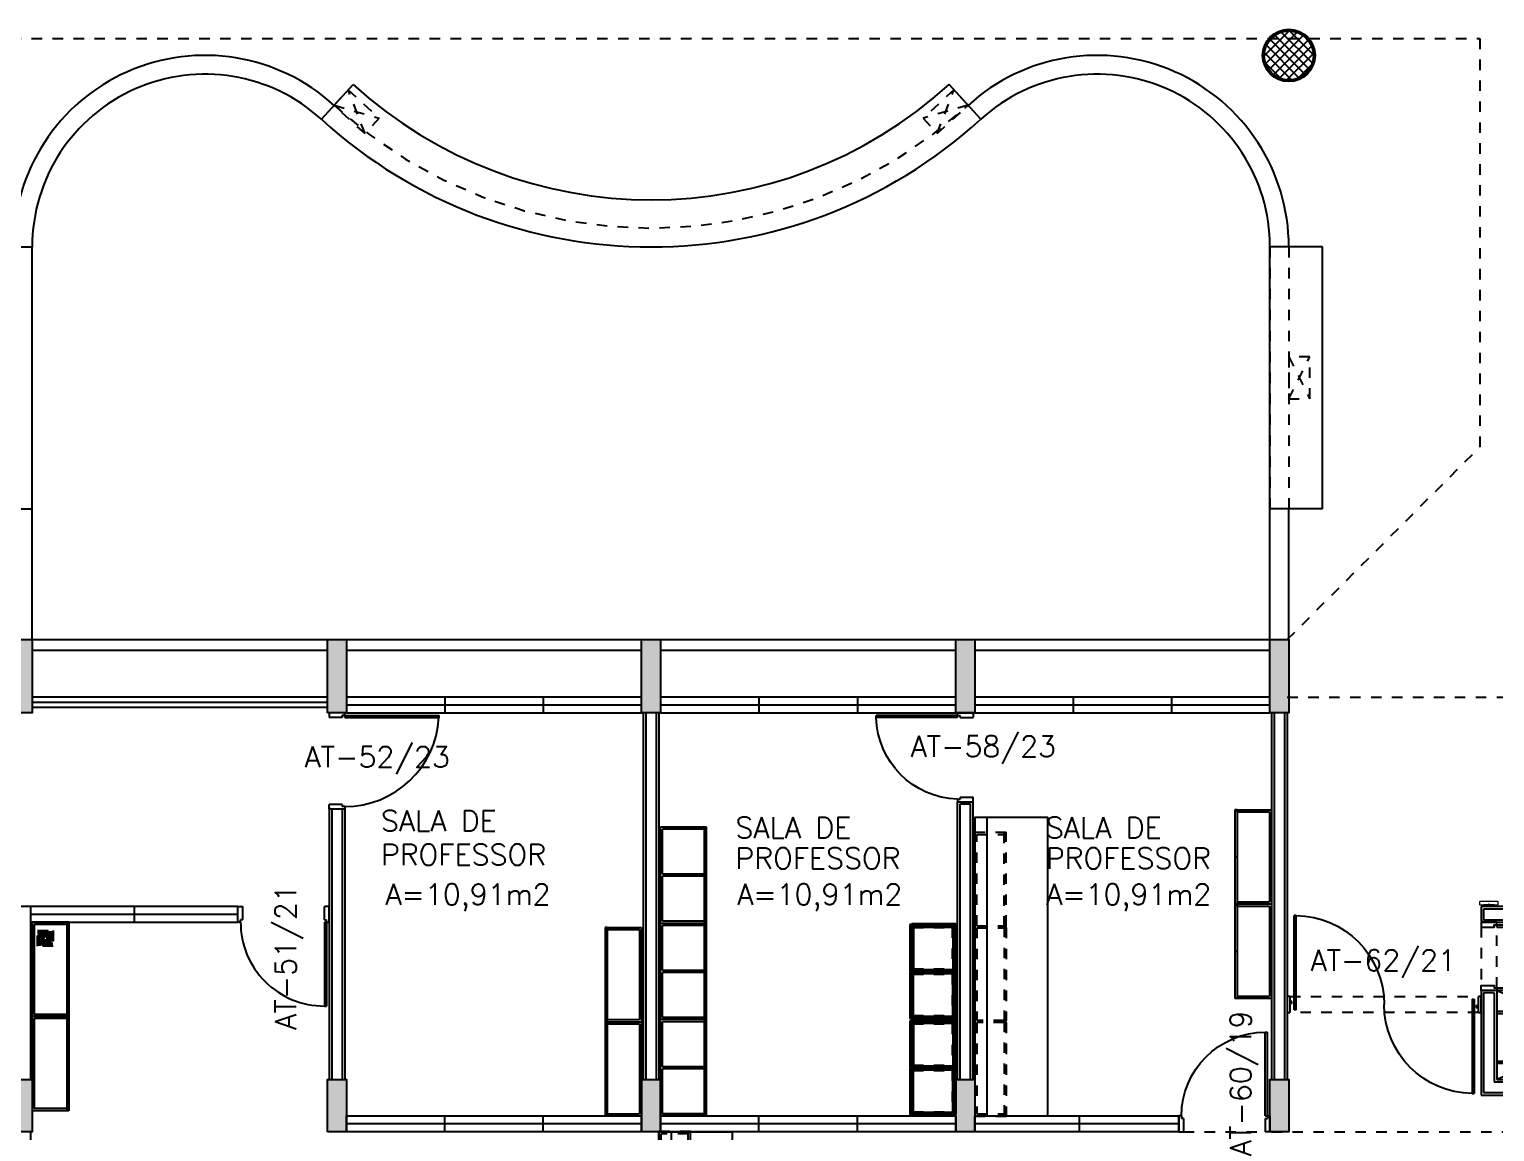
# Model space of a CAD drawing. Header units: metres. Extents: x -31 to 130, y -13 to 69.
# Drawn here: x 48.06 to 62.06, y 9.92 to 20.45 of the extents above; entities that cross this region are included whole.
import ezdxf

# ---------------------------------------------------------------- set-up
doc = ezdxf.new("R2010")
doc.units = ezdxf.units.M
doc.header["$LTSCALE"] = 0.002
doc.header["$MEASUREMENT"] = 0
doc.linetypes.add('HIDDEN', pattern=[9.525, 6.35, -3.175])
doc.linetypes.add('HIDDEN2', pattern=[4.7625, 3.175, -1.5875])
doc.layers.get('0').update_dxf_attribs({"linetype": 'CONTINUOUS'})
for name, color, linetype in [('A-WC', 2, 'CONTINUOUS'), ('ar-alv', 2, 'CONTINUOUS'), ('ar-armario', 1, 'CONTINUOUS'), ('ar-armario180', 1, 'CONTINUOUS'), ('ar-armarioproj', 1, 'HIDDEN'), ('ar-banc', 1, 'CONTINUOUS'), ('ar-banco', 2, 'CONTINUOUS'), ('ar-cal', 2, 'CONTINUOUS'), ('ar-castelo', 2, 'CONTINUOUS'), ('ar-corrimao', 2, 'CONTINUOUS'), ('ar-esq', 2, 'CONTINUOUS'), ('ar-estc', 1, 'CONTINUOUS'), ('AR-LAY-OUT-EQUIPAMENTOS', 1, 'CONTINUOUS'), ('ar-piso', 1, 'CONTINUOUS'), ('ar-porta', 1, 'CONTINUOUS'), ('ar-proj', 1, 'HIDDEN'), ('ar-projarmario', 1, 'HIDDEN'), ('ar-reboco', 2, 'CONTINUOUS'), ('ar-shaft', 2, 'CONTINUOUS'), ('ar-wc', 2, 'CONTINUOUS'), ('ar-xis', 1, 'CONTINUOUS'), ('armario piso-teto', 1, 'CONTINUOUS'), ('armario-proj', 1, 'HIDDEN2'), ('armariop-t01', 1, 'CONTINUOUS'), ('banc', 1, 'CONTINUOUS'), ('DET-PIVO', 2, 'CONTINUOUS'), ('ENDEREÇO', 2, 'CONTINUOUS'), ('esq-01', 1, 'CONTINUOUS'), ('esq-02', 1, 'CONTINUOUS'), ('esq4', 1, 'CONTINUOUS'), ('estc-01', 3, 'CONTINUOUS'), ('h-estc', 3, 'CONTINUOUS'), ('h-lixo', 8, 'CONTINUOUS'), ('lixeiras', 1, 'CONTINUOUS'), ('lixo1', 1, 'CONTINUOUS'), ('PROJ-MARCO', 1, 'HIDDEN'), ('ptm', 2, 'CONTINUOUS'), ('ptm1', 1, 'CONTINUOUS'), ('ralo', 1, 'HIDDEN2'), ('shaft1', 2, 'CONTINUOUS'), ('TEXTO', 2, 'CONTINUOUS'), ('ÁREA', 2, 'CONTINUOUS')]:
    doc.layers.add(name, color=color, linetype=linetype)
doc.layers.get('lixeiras').off()
doc.styles.add('UNB-100', font='simplex.shx', dxfattribs={"height": 0.2})
doc.styles.add('UNB1-100', font='simplex.shx', dxfattribs={"height": 0.2})

# ---------------------------------------------------------------- blocks, each defined once
blk = doc.blocks.new('plr01-01p')
at = {"layer": 'h-estc'}
blk.add_hatch(color=3, dxfattribs=at).paths.add_polyline_path([(0.09, 0.075), (-0.09, 0.075), (-0.09, -0.625), (0.09, -0.625)])
at = {"layer": 'estc-01', "color": 3}
blk.add_lwpolyline([(-0.09, 0.075), (-0.09, -0.625), (0.09, -0.625), (0.09, 0.075)], close=True, dxfattribs=at)
blk = doc.blocks.new('plr02-01p')
at = {"layer": 'h-estc'}
blk.add_hatch(color=3, dxfattribs=at).paths.add_polyline_path([(0.09, 0.075), (-0.09, 0.075), (-0.09, -0.425), (0.09, -0.425)])
at = {"layer": 'estc-01', "color": 3}
blk.add_lwpolyline([(-0.09, 0.075), (-0.09, -0.425), (0.09, -0.425), (0.09, 0.075)], close=True, dxfattribs=at)
blk = doc.blocks.new('esq15-01p')
at = {"layer": 'esq-01'}
for p, q in [((2.91, 0), (0.09, 0)), ((1.03, -0.075), (1.03, 0.075)), ((1.97, -0.075), (1.97, 0.075))]:
    blk.add_line(p, q, dxfattribs=at)
at = {"layer": 'esq-02'}
blk.add_lwpolyline([(2.91, -0.075), (0.09, -0.075), (0.09, 0.075), (2.91, 0.075)], close=True, dxfattribs=at)
blk = doc.blocks.new('pm-80-01p')
at = {"layer": 'ptm'}
for p, q in [((0.105, 0.075), (0.105, 0.875)), ((0.125, 0.875), (0.105, 0.875)), ((0.125, 0.075), (0.125, 0.875)), ((0.105, 0.075), (0.08, 0.075)), ((0.08, 0.075), (0.08, -0.075)), ((0.125, 0.075), (0.105, 0.075)), ((0.105, 0.075), (0.105, 0.05)), ((0.125, 0.05), (0.105, 0.05)), ((0.125, 0.05), (0.125, -0.075)), ((0.905, 0.05), (0.905, -0.075)), ((0.905, 0.05), (0.925, 0.05)), ((0.925, 0.075), (0.95, 0.075)), ((0.925, 0.075), (0.925, 0.05)), ((0.95, 0.075), (0.95, -0.075)), ((0.08, -0.075), (0.125, -0.075)), ((0.95, -0.075), (0.905, -0.075))]:
    blk.add_line(p, q, dxfattribs=at)
at = {"layer": 'ptm', "color": 1}
blk.add_arc((0.125, 0.075), 0.8, 360, 90, dxfattribs=at)
blk = doc.blocks.new('esq16-01p')
at = {"layer": 'esq-01'}
for p, q in [((2.025, 0), (0.075, 0)), ((1.075, 0.075), (1.075, -0.075)), ((2.025, 0.075), (2.025, -0.075))]:
    blk.add_line(p, q, dxfattribs=at)
at = {"layer": 'esq-02'}
blk.add_lwpolyline([(2.025, 0.075), (0.075, 0.075), (0.075, -0.075), (2.025, -0.075)], close=True, dxfattribs=at)
at = {"rotation": 180}
blk.add_blockref('pm-80-01p', (2.975, 0), dxfattribs=at)
blk = doc.blocks.new('esq16b-01p')
at = {"layer": 'esq-01'}
for p, q in [((2.91, 0), (0.09, 0)), ((1.03, -0.075), (1.03, 0.075)), ((1.97, -0.075), (1.97, 0.075))]:
    blk.add_line(p, q, dxfattribs=at)
at = {"layer": 'esq-02'}
blk.add_lwpolyline([(2.91, -0.075), (0.09, -0.075), (0.09, 0.075), (2.91, 0.075)], close=True, dxfattribs=at)
blk = doc.blocks.new('pm-90-01p')
at = {"layer": 'ptm'}
for p, q in [((0.105, 0.075), (0.105, 0.975)), ((0.125, 0.975), (0.105, 0.975)), ((0.125, 0.075), (0.125, 0.975)), ((0.105, 0.075), (0.08, 0.075)), ((0.08, 0.075), (0.08, -0.075)), ((0.125, 0.075), (0.105, 0.075)), ((0.125, 0.075), (0.105, 0.075)), ((0.105, 0.075), (0.105, 0.05)), ((0.125, 0.05), (0.105, 0.05)), ((0.125, 0.05), (0.125, -0.075)), ((0.955, 0.05), (0.955, -0.075)), ((0.955, 0.05), (0.975, 0.05)), ((0.975, 0.075), (1, 0.075)), ((0.975, 0.075), (0.975, 0.05)), ((1, 0.075), (1, -0.075)), ((0.08, -0.075), (0.125, -0.075)), ((1, -0.075), (0.955, -0.075))]:
    blk.add_line(p, q, dxfattribs=at)
at = {"layer": 'ptm', "color": 1}
blk.add_arc((0.073, 0.074), 0.902, 0.054, 86.687, dxfattribs=at)
blk = doc.blocks.new('sh-04p')
at = {"layer": 'ar-alv'}
for p, q in [((-1.15, 0.05), (-1.15, -0.9)), ((-0.19, 0.05), (-1.15, 0.05)), ((1.15, 0.05), (0.19, 0.05)), ((1.15, -0.9), (1.15, 0.05)), ((-1.05, -0.05), (-1.05, -0.9)), ((-0.19, -0.05), (-1.05, -0.05)), ((1.05, -0.05), (0.19, -0.05)), ((1.05, -0.9), (1.05, -0.05)), ((-1.05, -0.9), (-1.15, -0.9)), ((1.05, -0.9), (1.15, -0.9)), ((-1.15, -1.7), (-1.15, -1.35)), ((-0.3, -1.35), (-1.15, -1.35)), ((-0.3, -1.35), (-0.3, -1.6)), ((-1.05, -1.45), (-0.4, -1.45)), ((-1.05, -1.45), (-1.05, -1.7)), ((-0.4, -1.7), (-0.4, -1.45)), ((1.15, -1.6), (-0.3, -1.6)), ((1.15, -1.7), (1.15, -1.6)), ((-1.05, -1.7), (-1.15, -1.7)), ((-0.4, -1.7), (1.15, -1.7))]:
    blk.add_line(p, q, dxfattribs=at)
at = {"layer": 'ar-proj'}
for p, q in [((1.025, -0.95), (1.025, -1.53)), ((1.175, -1.53), (1.175, -0.97))]:
    blk.add_line(p, q, dxfattribs=at)
at = {"layer": 'ar-proj', "ltscale": 0.01}
blk.add_line((-0.961, -1.725), (-0.961, -2.195), dxfattribs=at)
blk.add_arc((-0.982, -1.699), 0.496, 272.4338, 357.0427, dxfattribs=at)
at = {"layer": 'ar-reboco'}
for p, q in [((-1.175, 0.075), (-1.175, -0.925)), ((-0.19, 0.075), (-1.175, 0.075)), ((1.175, 0.075), (0.19, 0.075)), ((1.175, -0.925), (1.175, 0.075)), ((-1.025, -0.075), (-1.025, -0.925)), ((-0.19, -0.075), (-1.025, -0.075)), ((1.025, -0.075), (0.19, -0.075)), ((1.025, -0.925), (1.025, -0.075)), ((-1.025, -0.925), (-1.175, -0.925)), ((1.025, -0.925), (1.175, -0.925)), ((-1.175, -1.725), (-1.175, -1.325)), ((-0.275, -1.325), (-1.175, -1.325)), ((-0.275, -1.325), (-0.275, -1.575)), ((-1.025, -1.475), (-0.425, -1.475)), ((-1.025, -1.475), (-1.025, -1.725)), ((-0.425, -1.725), (-0.425, -1.475)), ((1.175, -1.575), (-0.275, -1.575)), ((1.175, -1.725), (1.175, -1.588)), ((-1.025, -1.725), (-1.175, -1.725)), ((-0.425, -1.725), (1.175, -1.725))]:
    blk.add_line(p, q, dxfattribs=at)
at = {"layer": 'ar-xis'}
for p, q in [((-1.025, -0.925), (1.025, -0.075)), ((1.025, -0.925), (-1.025, -0.075))]:
    blk.add_line(p, q, dxfattribs=at)
at = {"layer": 'esq-01'}
for p, q in [((-1.15, -1.743), (-1.126, -1.743)), ((-1.075, -1.743), (-1.05, -1.743))]:
    blk.add_line(p, q, dxfattribs=at)
at = {"layer": 'esq-01', "lineweight": 15}
blk.add_line((-1.025, -1.714), (-1.025, -1.716), dxfattribs=at)
at = {"layer": 'esq-01', "lineweight": 15, "flags": 128}
for points in [[(-1.025, -1.655), (-1.025, -1.725), (-1.004, -1.725), (-1.004, -1.655)], [(-0.446, -1.655), (-0.446, -1.725), (-0.425, -1.725), (-0.425, -1.655)]]:
    blk.add_lwpolyline(points, close=True, dxfattribs=at)
at = {"layer": 'esq-01', "flags": 128}
blk.add_lwpolyline([(-1.02, -1.778, 0.414214), (-1.015, -1.773), (-1.015, -1.743, 0.414214), (-1.02, -1.738), (-1.05, -1.738), (-1.05, -1.743), (-1.097, -1.743), (-1.097, -1.748), (-1.102, -1.748), (-1.102, -1.743), (-1.15, -1.743), (-1.15, -1.738), (-1.18, -1.738), (-1.18, -1.738, 0.414214), (-1.185, -1.743), (-1.185, -1.773, 0.414214), (-1.18, -1.778)], format="xyb", close=True, dxfattribs=at)
at = {"layer": 'esq-01', "lineweight": 15, "flags": 128}
blk.add_lwpolyline([(1.02, -1.778, -0.414214), (1.015, -1.773), (1.015, -1.743, -0.414214), (1.02, -1.738), (1.05, -1.738), (1.05, -1.743), (1.097, -1.743), (1.097, -1.748), (1.102, -1.748), (1.102, -1.743), (1.15, -1.743), (1.15, -1.738), (1.18, -1.738), (1.18, -1.738, -0.414214), (1.185, -1.743), (1.185, -1.773, -0.414214), (1.18, -1.778)], format="xyb", close=True, dxfattribs=at)
at = {"layer": 'esq4'}
for p, q in [((-1.175, -0.925), (-1.175, -1.325)), ((-1.025, -0.925), (-1.025, -1.325)), ((-1.05, -1.743), (-1.05, -1.725)), ((-1.025, -1.738), (-1.038, -1.738)), ((-1.036, -1.727), (-1.036, -1.736)), ((-1.036, -1.736), (-1.025, -1.736)), ((-1.025, -1.736), (-1.025, -1.738)), ((1.025, -1.736), (1.025, -1.738)), ((1.036, -1.736), (1.025, -1.736)), ((1.036, -1.727), (1.036, -1.736)), ((1.164, -1.727), (1.164, -1.736)), ((1.164, -1.736), (1.175, -1.736)), ((1.175, -1.736), (1.175, -1.738))]:
    blk.add_line(p, q, dxfattribs=at)
at = {"layer": 'esq4', "lineweight": 15, "ltscale": 0.0002}
for p, q in [((-1.125, -1.284), (-1.125, -0.961)), ((-1.1, -1.284), (-1.1, -0.961)), ((-0.963, -1.7), (-0.487, -1.7)), ((-0.963, -1.725), (-0.487, -1.725))]:
    blk.add_line(p, q, dxfattribs=at)
at = {"layer": 'esq4', "lineweight": 5}
for p, q in [((-1.025, -1.727), (-1.036, -1.727)), ((-1.025, -1.725), (-1.025, -1.727)), ((1.025, -1.725), (1.025, -1.727)), ((1.025, -1.727), (1.036, -1.727)), ((1.175, -1.727), (1.164, -1.727)), ((1.175, -1.725), (1.175, -1.727))]:
    blk.add_line(p, q, dxfattribs=at)
at = {"layer": 'esq4', "linetype": 'Continuous', "lineweight": 5}
for points in [[(1.175, -1.575), (1.162, -1.575), (1.162, -1.588), (1.175, -1.588), (1.175, -1.586), (1.164, -1.586), (1.164, -1.577), (1.175, -1.577)], [(-1.175, -1.738), (-1.15, -1.738), (-1.15, -1.725), (-1.175, -1.725), (-1.175, -1.727), (-1.164, -1.727), (-1.164, -1.736), (-1.175, -1.736)]]:
    blk.add_lwpolyline(points, close=True, dxfattribs=at)
at = {"layer": 'ptm'}
for p, q in [((1.025, -1.53), (0.425, -1.53)), ((1.025, -1.53), (1.025, -1.55)), ((1.025, -1.55), (0.425, -1.55))]:
    blk.add_line(p, q, dxfattribs=at)
for points in [[(1.025, -0.925), (1.175, -0.925), (1.175, -0.97), (1.05, -0.97), (1.05, -0.95), (1.025, -0.95), (1.025, -0.925)], [(1.025, -1.575), (1.175, -1.575), (1.175, -1.53), (1.05, -1.53), (1.05, -1.55), (1.025, -1.55), (1.025, -1.575)]]:
    blk.add_lwpolyline(points, dxfattribs=at)
at = {"layer": 'ptm1'}
blk.add_arc((0.994, -1.517), 0.569, 85.5635, 181.3143, dxfattribs=at)
at = {"layer": 'shaft1'}
for p, q in [((0.843, -0.724), (0.843, -0.226)), ((0.843, -0.226), (1.025, -0.226)), ((0.843, -0.247), (1.025, -0.247)), ((0.863, -0.705), (0.863, -0.247)), ((1.026, -0.705), (0.843, -0.705)), ((1.025, -0.726), (0.843, -0.726)), ((-1.112, -0.966), (-1.112, -1.284)), ((-1.025, -0.925), (1.025, -0.925)), ((-1.004, -1.658), (-1.004, -1.495)), ((-0.996, -1.495), (-0.446, -1.495)), ((-0.446, -1.495), (-0.446, -1.657)), ((-0.487, -1.712), (-0.963, -1.712))]:
    blk.add_line(p, q, dxfattribs=at)
for points in [[(-1.125, -0.925), (-1.1, -0.925), (-1.1, -0.966), (-1.125, -0.966)], [(-1.125, -1.284), (-1.1, -1.284), (-1.1, -1.325), (-1.125, -1.325)], [(-0.963, -1.7), (-0.963, -1.725), (-1.004, -1.725), (-1.004, -1.7)], [(-0.446, -1.7), (-0.446, -1.725), (-0.487, -1.725), (-0.487, -1.7)]]:
    blk.add_lwpolyline(points, close=True, dxfattribs=at)
blk = doc.blocks.new('bnc-15p')
at = {"layer": 'banc', "color": 1}
blk.add_lwpolyline([(-1.5, 0), (1.5, 0), (1.5, 0.7), (-1.5, 0.7)], close=True, dxfattribs=at)
blk = doc.blocks.new('bnc-09p')
at = {"layer": 'banc', "color": 1}
blk.add_lwpolyline([(-1.425, 0), (1.425, 0), (1.425, 0.7), (-1.425, 0.7)], close=True, dxfattribs=at)
blk = doc.blocks.new('pm-dp90-01p')
at = {"layer": 'DET-PIVO'}
for centre in [(-0.85, 0), (0.85, 0)]:
    blk.add_circle(centre, 0.005, dxfattribs=at)
at = {"layer": 'PROJ-MARCO'}
for p, q in [((0.9, 0.075), (-0.9, 0.075)), ((-0.9, -0.075), (0.9, -0.075))]:
    blk.add_line(p, q, dxfattribs=at)
at = {"layer": 'ptm'}
for p, q in [((0.84, -0.05), (0.84, 0.85)), ((0.84, 0.85), (0.86, 0.85)), ((0.86, -0.05), (0.86, 0.85)), ((-0.925, -0.075), (-0.925, 0.075)), ((-0.925, 0.075), (-0.9, 0.075)), ((-0.9, -0.075), (-0.9, 0.075)), ((-0.86, 0.05), (-0.86, -0.85)), ((-0.84, 0.05), (-0.86, 0.05)), ((-0.84, 0.05), (-0.84, -0.85)), ((0.88, 0.03), (0.9, 0.03)), ((0.88, 0.01), (0.88, 0.03)), ((0.88, 0.01), (0.9, 0.01)), ((0.9, 0.075), (0.925, 0.075)), ((0.9, 0.075), (0.9, -0.075)), ((0.925, 0.075), (0.925, -0.075)), ((-0.9, -0.075), (-0.925, -0.075)), ((-0.88, -0.01), (-0.9, -0.01)), ((-0.88, -0.03), (-0.9, -0.03)), ((-0.88, -0.01), (-0.88, -0.03)), ((0.84, -0.05), (0.86, -0.05)), ((0.925, -0.075), (0.9, -0.075)), ((-0.84, -0.85), (-0.86, -0.85))]:
    blk.add_line(p, q, dxfattribs=at)
at = {"layer": 'ptm', "color": 1}
for centre, start, end in [((0.85, 0), 90.6743, 180), ((-0.85, 0), 270.6743, 0)]:
    blk.add_arc(centre, 0.85, start, end, dxfattribs=at)
blk = doc.blocks.new('mob-ar4')
at = {"layer": 'armario piso-teto'}
for p, q in [((-0.47, 0.3), (0.43, 0.3)), ((-0.47, 0.28), (-0.47, 0.3)), ((-0.47, 0.3), (-0.47, 0.28)), ((-0.47, 0.28), (-0.47, -0.05)), ((-0.45, 0.28), (-0.47, 0.28)), ((-0.46, 0.28), (0.41, 0.28)), ((-0.45, 0.28), (-0.45, -0.03)), ((-0.02, 0.3), (-0.02, 0.28)), ((0.41, 0.28), (0.41, -0.03)), ((0.41, 0.28), (0.43, 0.28)), ((0.43, 0.3), (0.43, 0.28)), ((0.43, 0.28), (0.43, -0.05)), ((-0.47, -0.05), (0.43, -0.05)), ((-0.45, -0.03), (0.41, -0.03))]:
    blk.add_line(p, q, dxfattribs=at)
blk = doc.blocks.new('esq17d-01p')
at = {"layer": 'esq-01'}
for p, q in [((1.18, 0.075), (1.18, -0.075)), ((2.17, 0), (0.19, 0))]:
    blk.add_line(p, q, dxfattribs=at)
at = {"layer": 'esq-02'}
blk.add_lwpolyline([(2.17, 0.075), (0.19, 0.075), (0.19, -0.075), (2.17, -0.075), (2.17, 0.075)], close=True, dxfattribs=at)
at = {"layer": 'ptm', "rotation": 180}
blk.add_blockref('pm-80-01p', (3.12, 0), dxfattribs=at)
blk = doc.blocks.new('mob-ar5m')
at = {"layer": 'armario piso-teto'}
for p, q in [((-0.48, 0.42), (-0.48, 0)), ((-0.455, 0.42), (-0.48, 0.42)), ((-0.47, 0.44), (-0.0225, 0.44)), ((-0.46, 0.43), (-0.0325, 0.43)), ((-0.455, 0.41), (-0.455, 0.42)), ((-0.03, 0.42), (-0.03, 0.02)), ((-0.0175, 0.44), (0.43, 0.44)), ((-0.01, 0.42), (-0.01, 0.02)), ((-0.0075, 0.43), (0.42, 0.43)), ((0.415, 0.42), (0.44, 0.42)), ((0.415, 0.41), (0.415, 0.42)), ((0.44, 0.42), (0.44, 0)), ((-0.47, 0.41), (-0.47, 0.01)), ((-0.47, 0.41), (-0.455, 0.41)), ((0.43, 0.41), (0.415, 0.41)), ((0.43, 0.41), (0.43, 0.01)), ((-0.48, 0), (-0.455, 0)), ((-0.47, 0.035), (-0.46, 0.035)), ((-0.47, 0.01), (0.43, 0.01)), ((-0.46, 0.035), (-0.46, 0.02)), ((-0.46, 0.02), (0.42, 0.02)), ((-0.455, 0.01), (-0.455, 0)), ((0.415, 0.01), (0.415, 0)), ((0.44, 0), (0.415, 0)), ((0.42, 0.035), (0.42, 0.02)), ((0.43, 0.035), (0.42, 0.035))]:
    blk.add_line(p, q, dxfattribs=at)
at = {"layer": 'armario piso-teto', "linetype": 'Continuous'}
for p, q in [((-0.47, 0.42), (-0.47, 0.44)), ((-0.46, 0.42), (-0.46, 0.43)), ((-0.0325, 0.42), (-0.0325, 0.43)), ((-0.0325, 0.42), (-0.0075, 0.42)), ((-0.0225, 0.42), (-0.0225, 0.44)), ((-0.0225, 0.42), (-0.0225, 0.44)), ((-0.02, 0.42), (-0.02, 0.405)), ((-0.0175, 0.42), (-0.0175, 0.44)), ((-0.0175, 0.42), (-0.0175, 0.44)), ((-0.0075, 0.42), (-0.0075, 0.43)), ((0.42, 0.42), (0.42, 0.43)), ((0.43, 0.42), (0.43, 0.44)), ((-0.02, 0.02), (-0.02, 0.035))]:
    blk.add_line(p, q, dxfattribs=at)
at = {"layer": 'armario-proj', "linetype": 'HIDDEN2'}
for p, q in [((-0.455, 0.41), (-0.44, 0.41)), ((-0.44, 0.41), (-0.44, 0.02)), ((-0.045, 0.41), (-0.045, 0.02)), ((-0.03, 0.41), (-0.045, 0.41)), ((0.005, 0.41), (0.005, 0.02)), ((0.4, 0.41), (0.4, 0.02)), ((-0.44, 0.035), (-0.045, 0.035)), ((0.005, 0.035), (0.4, 0.035))]:
    blk.add_line(p, q, dxfattribs=at)
at = {"layer": 'armariop-t01', "linetype": 'Continuous'}
for p, q in [((-0.455, 0.42), (-0.0325, 0.42)), ((0.415, 0.42), (-0.0075, 0.42)), ((-0.455, 0.41), (-0.455, 0.02)), ((-0.45, 0.41), (-0.035, 0.41)), ((-0.45, 0.41), (-0.45, 0.025)), ((-0.445, 0.405), (-0.04, 0.405)), ((-0.445, 0.405), (-0.445, 0.03)), ((-0.01, 0.41), (0.005, 0.41)), ((0.41, 0.41), (-0.005, 0.41)), ((0.405, 0.405), (0, 0.405)), ((0.4, 0.4099), (0.415, 0.4099)), ((0.405, 0.405), (0.405, 0.03)), ((0.41, 0.41), (0.41, 0.025)), ((0.415, 0.41), (0.415, 0.02)), ((-0.455, 0), (0.415, 0))]:
    blk.add_line(p, q, dxfattribs=at)
at = {"layer": 'armariop-t01'}
for p, q in [((-0.04, 0.405), (-0.04, 0.03)), ((-0.035, 0.41), (-0.035, 0.025)), ((-0.005, 0.41), (-0.005, 0.025)), ((0, 0.405), (0, 0.03)), ((-0.45, 0.025), (-0.035, 0.025)), ((-0.445, 0.03), (-0.04, 0.03)), ((0.41, 0.025), (-0.005, 0.025)), ((0.405, 0.03), (0, 0.03))]:
    blk.add_line(p, q, dxfattribs=at)
blk = doc.blocks.new('mob-ar5')
at = {"layer": 'armario piso-teto'}
for p, q in [((-0.48, 0.44), (0.44, 0.44)), ((-0.48, 0.42), (-0.48, 0.44)), ((-0.48, 0.44), (-0.48, 0.42)), ((-0.48, 0.42), (-0.48, 0)), ((-0.46, 0.42), (-0.48, 0.42)), ((-0.47, 0.42), (-0.03, 0.42)), ((-0.46, 0.42), (-0.46, 0.02)), ((-0.03, 0.44), (-0.03, 0.02)), ((-0.03, 0.44), (-0.03, 0.42)), ((-0.01, 0.44), (-0.01, 0.42)), ((-0.01, 0.44), (-0.01, 0.02)), ((-0.01, 0.42), (0.42, 0.42)), ((0.42, 0.42), (0.42, 0.02)), ((0.42, 0.42), (0.44, 0.42)), ((0.44, 0.44), (0.44, 0)), ((-0.48, 0), (0.44, 0)), ((-0.46, 0.02), (-0.03, 0.02)), ((-0.01, 0.02), (0.42, 0.02))]:
    blk.add_line(p, q, dxfattribs=at)
blk = doc.blocks.new('mob-ar3')
at = {"layer": 'ar-armarioproj'}
for p, q in [((-1.3825, 0), (-1.3825, 0.3)), ((-0.49, 0.3), (-1.3825, 0.3)), ((-1.3825, 0.28), (-1.3825, 0.3)), ((-1.3825, 0.28), (-1.3825, 0.3)), ((-0.48, 0.28), (-1.3825, 0.28)), ((-1.3625, 0.02), (-1.3625, 0.28)), ((-0.9325, 0.28), (-0.9325, 0.3)), ((-0.49, 0.3), (-0.4825, 0.3)), ((-0.49, 0.28), (-0.49, 0.02)), ((-0.4825, 0.28), (-0.4825, 0.3)), ((0.425, 0.28), (-0.48, 0.28)), ((-0.4775, 0.3), (-0.47, 0.3)), ((-0.4775, 0.28), (-0.4775, 0.3)), ((0.415, 0.3), (-0.47, 0.3)), ((-0.47, 0.28), (-0.47, 0.02)), ((-0.0275, 0.28), (-0.0275, 0.3)), ((0.415, 0.3), (0.4225, 0.3)), ((0.415, 0.02), (0.415, 0.28)), ((0.4225, 0.28), (0.4225, 0.3)), ((0.425, 0.28), (1.3275, 0.28)), ((0.4275, 0.28), (0.4275, 0.3)), ((0.4275, 0.3), (0.435, 0.3)), ((0.435, 0.3), (1.3075, 0.3)), ((0.435, 0.02), (0.435, 0.28)), ((0.8775, 0.28), (0.8775, 0.3)), ((1.3075, 0.3), (1.3275, 0.3)), ((1.3075, 0.02), (1.3075, 0.28)), ((1.3275, 0), (1.3275, 0.3)), ((-0.49, 0.02), (-1.3625, 0.02)), ((0.415, 0.02), (-0.47, 0.02)), ((0.435, 0.02), (1.3075, 0.02)), ((1.3275, 0), (-1.3825, 0))]:
    blk.add_line(p, q, dxfattribs=at)
blk = doc.blocks.new('mob-ar2')
at = {"layer": 'ar-armarioproj'}
for p, q in [((-0.9025, 0.3), (-0.9025, 0)), ((-0.0025, 0.3), (-0.9025, 0.3)), ((-0.8825, 0.28), (-0.9025, 0.28)), ((-0.01, 0.28), (-0.8925, 0.28)), ((-0.8825, 0.28), (-0.8825, 0.02)), ((-0.4525, 0.28), (-0.4525, 0.3)), ((-0.01, 0.28), (-0.01, 0.02)), ((-0.01, 0.28), (0.01, 0.28)), ((-0.0025, 0.28), (-0.0025, 0.3)), ((0.9025, 0.3), (0.0025, 0.3)), ((0.0025, 0.28), (0.0025, 0.3)), ((0.01, 0.28), (0.01, 0.02)), ((0.8925, 0.28), (0.01, 0.28)), ((0.4525, 0.28), (0.4525, 0.3)), ((0.8825, 0.28), (0.8825, 0.02)), ((0.8825, 0.28), (0.9025, 0.28)), ((0.9025, 0.28), (0.9025, 0.3)), ((0.9025, 0.28), (0.9025, 0)), ((-0.01, 0.02), (-0.8825, 0.02)), ((0.01, 0), (-0.01, 0)), ((0.8825, 0.02), (0.01, 0.02)), ((-0.01, 0), (-0.9025, 0)), ((0.8825, 0), (0.01, 0)), ((0.9025, 0), (0.8825, 0))]:
    blk.add_line(p, q, dxfattribs=at)
blk = doc.blocks.new('lixo-01p')
at = {"layer": 'h-lixo'}
h = blk.add_hatch(dxfattribs=at)
h.set_pattern_fill('ANSI37', color=1, scale=0.02, style=0)
h.set_pattern_definition([(315, (-1.51, 22.955544), (-0.04490128, -0.04490128), []), (225, (-1.51, 22.955544), (-0.04490128, 0.04490128), [])])
h.paths.add_polyline_path([(0, -0.235), (0, 0.235, -0.414214), (0.235, 0, -0.414214)])
h.paths.add_polyline_path([(0, -0.235, -0.414214), (-0.235, 0, -0.414214), (0, 0.235)])
at = {"layer": 'lixo1', "color": 1}
for radius in [0.25, 0.235]:
    blk.add_circle((0, 0), radius, dxfattribs=at)
blk = doc.blocks.new('ralo-15cm-tracejado')
at = {"layer": 'ralo', "ltscale": 0.08}
h = blk.add_hatch(dxfattribs=at)
h.set_pattern_fill('DOTS', color=256, scale=0.005, style=0)
h.set_pattern_definition([(0, (-210.436618, -163.386024), (0.00396875, 0.0079375), [0, -0.0079375])])
h.paths.add_polyline_path([(0.07, 0.064, 0.109147), (0.065, 0.07), (0.044, 0.07, 0.234403), (0.037, 0.056, 0.031938), (0.037, 0.054, -0.085518), (0.053, 0.038, 0.304982), (0.07, 0.048)])
h.paths.add_polyline_path([(-0.047, 0.07), (-0.065, 0.07, 0.101422), (-0.07, 0.065), (-0.07, 0.047, 0.322568), (-0.052, 0.04, -0.06492), (-0.04, 0.051, 0.065904), (-0.039, 0.056, 0.253091)])
h.paths.add_polyline_path([(-0.054, -0.037, 0.248259), (-0.07, -0.043), (-0.07, -0.068, 0.039546), (-0.068, -0.07), (-0.044, -0.07, 0.224729), (-0.037, -0.055, 0.030017), (-0.037, -0.053, -0.089405)])
h.paths.add_polyline_path([(0.07, -0.042, 0.270307), (0.052, -0.039, -0.063767), (0.041, -0.051, 0.073161), (0.04, -0.056, 0.228135), (0.047, -0.07), (0.069, -0.07, 0.013274), (0.07, -0.069)])
for p, q in [((-0.062, 0.002), (-0.065, 0.002)), ((-0.047, 0.002), (-0.059, 0.002)), ((-0.055, 0.029), (-0.058, 0.03)), ((-0.052, 0.033), (-0.055, 0.035)), ((-0.042, 0.021), (-0.053, 0.027)), ((-0.039, 0.026), (-0.05, 0.032)), ((-0.027, 0.002), (-0.044, 0.002)), ((-0.024, 0.011), (-0.04, 0.02)), ((-0.022, 0.015), (-0.037, 0.024)), ((-0.033, 0.052), (-0.035, 0.055)), ((-0.015, 0.022), (-0.032, 0.05)), ((-0.029, 0.055), (-0.03, 0.058)), ((-0.011, 0.024), (-0.027, 0.053)), ((-0.009, 0.002), (-0.024, 0.002)), ((-0.009, 0.002), (-0.022, 0.01)), ((-0.007, 0.007), (-0.02, 0.014)), ((-0.007, 0.007), (-0.014, 0.02)), ((-0.003, 0.009), (-0.01, 0.022)), ((-0.003, 0.062), (-0.003, 0.065)), ((-0.003, 0.027), (-0.003, 0.059)), ((-0.003, 0.009), (-0.003, 0.024)), ((0.002, 0.062), (0.002, 0.065)), ((0.002, 0.027), (0.002, 0.059)), ((0.002, 0.009), (0.002, 0.024)), ((0.002, 0.009), (0.01, 0.022)), ((0.007, 0.007), (0.014, 0.02)), ((0.007, 0.007), (0.02, 0.014)), ((0.009, 0.002), (0.022, 0.01)), ((0.009, 0.002), (0.024, 0.002)), ((0.011, 0.024), (0.027, 0.053)), ((0.015, 0.022), (0.032, 0.05)), ((0.022, 0.015), (0.05, 0.032)), ((0.024, 0.011), (0.053, 0.027)), ((0.027, 0.002), (0.044, 0.002)), ((0.029, 0.055), (0.03, 0.058)), ((0.033, 0.052), (0.035, 0.055)), ((0.047, 0.002), (0.059, 0.002)), ((0.052, 0.033), (0.055, 0.035)), ((0.055, 0.029), (0.058, 0.03)), ((0.062, 0.002), (0.065, 0.002)), ((-0.062, -0.003), (-0.065, -0.003)), ((-0.047, -0.003), (-0.059, -0.003)), ((-0.055, -0.029), (-0.058, -0.03)), ((-0.052, -0.033), (-0.055, -0.035)), ((-0.042, -0.021), (-0.053, -0.027)), ((-0.039, -0.026), (-0.05, -0.032)), ((-0.027, -0.003), (-0.044, -0.003)), ((-0.024, -0.011), (-0.04, -0.02)), ((-0.022, -0.015), (-0.037, -0.024)), ((-0.033, -0.052), (-0.035, -0.055)), ((-0.026, -0.039), (-0.032, -0.05)), ((-0.029, -0.055), (-0.03, -0.058)), ((-0.021, -0.042), (-0.027, -0.053)), ((-0.009, -0.003), (-0.024, -0.003)), ((-0.015, -0.022), (-0.024, -0.037)), ((-0.009, -0.003), (-0.022, -0.01)), ((-0.007, -0.007), (-0.02, -0.014)), ((-0.011, -0.024), (-0.02, -0.04)), ((-0.007, -0.007), (-0.014, -0.02)), ((-0.003, -0.009), (-0.01, -0.022)), ((-0.003, -0.009), (-0.003, -0.024)), ((-0.003, -0.027), (-0.003, -0.044)), ((-0.003, -0.047), (-0.003, -0.059)), ((-0.003, -0.062), (-0.003, -0.065)), ((0.002, -0.009), (0.002, -0.024)), ((0.002, -0.009), (0.01, -0.022)), ((0.002, -0.027), (0.002, -0.044)), ((0.002, -0.047), (0.002, -0.059)), ((0.002, -0.062), (0.002, -0.065)), ((0.007, -0.007), (0.02, -0.014)), ((0.007, -0.007), (0.014, -0.02)), ((0.009, -0.003), (0.024, -0.003)), ((0.009, -0.003), (0.022, -0.01)), ((0.011, -0.024), (0.02, -0.04)), ((0.015, -0.022), (0.024, -0.037)), ((0.021, -0.042), (0.027, -0.053)), ((0.022, -0.015), (0.037, -0.024)), ((0.024, -0.011), (0.04, -0.02)), ((0.026, -0.039), (0.032, -0.05)), ((0.027, -0.003), (0.044, -0.003)), ((0.029, -0.055), (0.03, -0.058)), ((0.033, -0.052), (0.035, -0.055)), ((0.039, -0.026), (0.05, -0.032)), ((0.042, -0.021), (0.053, -0.027)), ((0.047, -0.003), (0.059, -0.003)), ((0.052, -0.033), (0.055, -0.035)), ((0.055, -0.029), (0.058, -0.03)), ((0.062, -0.003), (0.065, -0.003))]:
    blk.add_line(p, q, dxfattribs=at)
for points in [[(-0.075, -0.075), (0.075, -0.075), (0.075, 0.075), (-0.075, 0.075)], [(-0.07, -0.07), (0.07, -0.07), (0.07, 0.07), (-0.07, 0.07)]]:
    blk.add_lwpolyline(points, close=True, dxfattribs=at)
blk.add_circle((0, 0), 0.065, dxfattribs=at)
for radius, start, end in [(0.0617, 152.3206, 177.6794), (0.0592, 152.4186, 177.5814), (0.0617, 122.3206, 147.6794), (0.0592, 122.4186, 147.5814), (0.0468, 153.0651, 176.9349), (0.0443, 153.2384, 176.7616), (0.0468, 123.0651, 146.9349), (0.0443, 123.2384, 146.7616), (0.0617, 92.3206, 117.6794), (0.0592, 92.4186, 117.5814), (0.0268, 155.3615, 174.6385), (0.0243, 155.916, 174.084), (0.0268, 125.3615, 144.6385), (0.0468, 93.0651, 116.9349), (0.0443, 93.2384, 116.7616), (0.0243, 125.916, 144.084), (0.0268, 95.3615, 114.6385), (0.0243, 95.916, 114.084), (0.0617, 62.3206, 87.6794), (0.0592, 62.4186, 87.5814), (0.0468, 63.0651, 86.9349), (0.0443, 63.2384, 86.7616), (0.0268, 65.3615, 84.6385), (0.0243, 65.916, 84.084), (0.0243, 35.916, 54.084), (0.0268, 35.3615, 54.6385), (0.0243, 5.916, 24.084), (0.0443, 33.2384, 56.7616), (0.0268, 5.3615, 24.6385), (0.0468, 33.0651, 56.9349), (0.0592, 32.4186, 57.5814), (0.0617, 32.3206, 57.6794), (0.0443, 3.2384, 26.7616), (0.0468, 3.0651, 26.9349), (0.0592, 2.4186, 27.5814), (0.0617, 2.3206, 27.6794), (0.0617, 182.3206, 207.6794), (0.0592, 182.4186, 207.5814), (0.0617, 212.3206, 237.6794), (0.0592, 212.4186, 237.5814), (0.0468, 183.0651, 206.9349), (0.0443, 183.2384, 206.7616), (0.0468, 213.0651, 236.9349), (0.0443, 213.2384, 236.7616), (0.0617, 242.3206, 267.6794), (0.0268, 185.3615, 204.6385), (0.0592, 242.4186, 267.5814), (0.0243, 185.916, 204.084), (0.0268, 215.3615, 234.6385), (0.0468, 243.0651, 266.9349), (0.0243, 215.916, 234.084), (0.0443, 243.2384, 266.7616), (0.0268, 245.3615, 264.6385), (0.0243, 245.916, 264.084), (0.0243, 275.916, 294.084), (0.0268, 275.3615, 294.6385), (0.0443, 273.2384, 296.7616), (0.0468, 273.0651, 296.9349), (0.0592, 272.4186, 297.5814), (0.0617, 272.3206, 297.6794), (0.0243, 305.916, 324.084), (0.0268, 305.3615, 324.6385), (0.0243, 335.916, 354.084), (0.0268, 335.3615, 354.6385), (0.0443, 303.2384, 326.7616), (0.0468, 303.0651, 326.9349), (0.0592, 302.4186, 327.5814), (0.0617, 302.3206, 327.6794), (0.0443, 333.2384, 356.7616), (0.0468, 333.0651, 356.9349), (0.0592, 332.4186, 357.5814), (0.0617, 332.3206, 357.6794)]:
    blk.add_arc((0, 0), radius, start, end, dxfattribs=at)
blk = doc.blocks.new('BOX')
at = {"color": 1}
for p, q in [((-0.057, -0.14), (-0.057, -0.2)), ((-0.053, -0.14), (-0.053, -0.2)), ((-0.03, -0.165), (-0.053, -0.165)), ((-0.03, -0.175), (-0.053, -0.175)), ((-0.02, -0.73), (-0.02, -0.192)), ((0.02, -0.73), (0.02, -0.192))]:
    blk.add_line(p, q, dxfattribs=at)
blk.add_circle((0, -0.17), 0.02, dxfattribs=at)
for centre, radius, start, end in [((0, -0.17), 0.0699, 286.6348, 253.3652), ((-0.055, -0.14), 0.002, 0, 180), ((0, -0.17), 0.03, 311.8103, 228.1897), ((0, -0.371), 0.107, 100.7532, 259.2468), ((0, -0.371), 0.103, 100.7532, 259.2468), ((-0.055, -0.2), 0.002, 180, 0), ((0, -0.371), 0.103, 280.7532, 79.2468), ((0, -0.371), 0.107, 280.7532, 79.2468), ((0, -0.73), 0.15, 97.6623, 82.3377), ((0, -0.73), 0.025, 143.1301, 36.8699), ((0, -0.73), 0.02, 180, 0)]:
    blk.add_arc(centre, radius, start, end, dxfattribs=at)
blk = doc.blocks.new('chuvemerg-p')
at = {"layer": 'A-WC', "color": 1, "xscale": 4.000000000000012, "yscale": 4.000000000000012, "zscale": 4.000000000000012, "rotation": 315.0000000000003}
blk.add_blockref('BOX', (0, 0), dxfattribs=at)
blk = doc.blocks.new('chuveiro-emerg')
at = {"layer": 'AR-LAY-OUT-EQUIPAMENTOS', "xscale": 0.250000000000002, "yscale": 0.250000000000002, "zscale": 0.250000000000002, "rotation": 134.9999999999999}
blk.add_blockref('chuvemerg-p', (-0.1, -0.0075), dxfattribs=at)
blk = doc.blocks.new('grelha proj')
at = {"layer": 'ar-proj', "color": 1}
for p, q in [((0.4, 0.2), (0, 0)), ((0, 0.2), (0.4, 0))]:
    blk.add_line(p, q, dxfattribs=at)
blk.add_lwpolyline([(0, 0.2), (0.4, 0.2), (0.4, 0), (0, 0)], close=True, dxfattribs=at)
blk = doc.blocks.new('pm-80-02p')
at = {"layer": 'ptm'}
for p, q in [((0.105, 0.075), (0.104, 0.85)), ((0.124, 0.85), (0.104, 0.85)), ((0.125, 0.075), (0.124, 0.85)), ((0.105, 0.075), (0.08, 0.075)), ((0.08, 0.075), (0.08, -0.075)), ((0.125, 0.075), (0.105, 0.075)), ((0.105, 0.075), (0.105, 0.05)), ((0.125, 0.05), (0.105, 0.05)), ((0.125, 0.05), (0.125, -0.075)), ((0.885, 0.05), (0.885, -0.075)), ((0.885, 0.05), (0.905, 0.05)), ((0.905, 0.075), (0.93, 0.075)), ((0.905, 0.075), (0.905, 0.05)), ((0.93, 0.075), (0.93, -0.075)), ((0.08, -0.075), (0.125, -0.075)), ((0.93, -0.075), (0.885, -0.075))]:
    blk.add_line(p, q, dxfattribs=at)
at = {"layer": 'ptm1', "color": 1}
blk.add_arc((0.105, 0.05), 0.8, 1.7908, 88.6113, dxfattribs=at)

msp = doc.modelspace()

# ---------------------------------------------------------------- linework, layer by layer
at = {"layer": 'ar-alv'}
for p, q in [((53.95, 13.925), (53.95, 10.425)), ((54.05, 13.925), (54.05, 10.425)), ((59.95, 13.925), (59.95, 10.425)), ((60.05, 13.925), (60.05, 10.425)), ((56.95, 10.425), (56.95, 13.055)), ((57.05, 10.425), (57.05, 13.055)), ((50.95, 13.005), (50.95, 10.425)), ((51.05, 13.005), (51.05, 10.425))]:
    msp.add_line(p, q, dxfattribs=at)
at = {"layer": 'ar-banco'}
for p, q in [((50.852, 19.594), (51.155, 19.927)), ((57.148, 19.594), (56.845, 19.927)), ((47.59, 18.375), (48.09, 18.375)), ((48.09, 15.875), (48.09, 18.375)), ((59.91, 15.875), (59.91, 18.375)), ((60.41, 18.375), (59.91, 18.375)), ((60.41, 18.375), (59.91, 18.375)), ((60.41, 15.875), (60.41, 18.375)), ((47.59, 15.875), (48.09, 15.875)), ((60.41, 15.875), (59.91, 15.875))]:
    msp.add_line(p, q, dxfattribs=at)
for radius in [4.223, 4.673]:
    msp.add_arc((54, 23.048), radius, 227.6466, 312.3534, dxfattribs=at)
at = {"layer": 'ar-cal'}
for p, q in [((60.09, 18.375), (60.09, 18.375)), ((60.09, 18.375), (60.09, 18.375)), ((48.09, 14.625), (48.09, 15.875)), ((59.91, 14.625), (59.91, 15.875)), ((60.09, 14.625), (60.09, 15.875))]:
    msp.add_line(p, q, dxfattribs=at)
for centre, radius, start, end in [((49.74, 18.375), 1.83, 47.6466, 180), ((58.26, 18.375), 1.83, 0, 132.3534), ((49.74, 18.375), 1.65, 47.6466, 180), ((58.26, 18.375), 1.65, 0, 132.3534)]:
    msp.add_arc(centre, radius, start, end, dxfattribs=at)
at = {"layer": 'ar-castelo'}
for points in [[(57.09, 10.075), (57.21, 10.075), (57.21, 12.925), (57.09, 12.925)], [(54.075, 6.925), (54.195, 6.925), (54.195, 9.925), (54.075, 9.925)]]:
    msp.add_lwpolyline(points, close=True, dxfattribs=at)
at = {"layer": 'ar-corrimao'}
for p, q in [((50.91, 14.025), (48.09, 14.025)), ((50.91, 13.975), (48.09, 13.975))]:
    msp.add_line(p, q, dxfattribs=at)
at = {"layer": 'ar-piso'}
for p, q in [((48.09, 14.625), (50.91, 14.625)), ((51.09, 14.625), (53.91, 14.625)), ((54.09, 14.625), (56.91, 14.625)), ((57.09, 14.625), (59.91, 14.625)), ((48.09, 14.525), (50.91, 14.525)), ((51.09, 14.525), (53.91, 14.525)), ((54.09, 14.525), (56.91, 14.525)), ((57.09, 14.525), (59.91, 14.525)), ((50.91, 14.075), (48.09, 14.075))]:
    msp.add_line(p, q, dxfattribs=at)
at = {"layer": 'ar-proj'}
for p, q in [((46.085, 20.365), (61.915, 20.365)), ((61.915, 20.365), (61.915, 16.465)), ((60.09, 18.375), (60.09, 15.875)), ((60.075, 14.625), (61.915, 16.465)), ((60.075, 14.075), (62.925, 14.075)), ((59.085, 9.925), (59.865, 9.925)), ((59.925, 9.925), (62.91, 9.925))]:
    msp.add_line(p, q, dxfattribs=at)
msp.add_arc((54, 23.048), 4.493, 227.6466, 312.3534, dxfattribs=at)
at = {"layer": 'ar-projarmario'}
msp.add_line((59.91, 18.375), (59.91, 15.875), dxfattribs=at)
at = {"layer": 'ar-reboco'}
for p, q in [((53.925, 13.925), (53.925, 10.425)), ((54.075, 13.925), (54.075, 10.425)), ((59.925, 13.925), (59.925, 10.425)), ((60.075, 13.925), (60.075, 10.425)), ((50.925, 13.025), (50.925, 10.425)), ((51.075, 13.025), (51.075, 10.425)), ((56.925, 10.425), (56.925, 13.075)), ((56.925, 13.075), (57.075, 13.075)), ((56.95, 13.055), (57.05, 13.055)), ((57.075, 10.425), (57.075, 13.075)), ((48.075, 12.075), (47.925, 12.075)), ((48.075, 12.075), (48.075, 10.425)), ((48.075, 9.925), (48.075, 0.075))]:
    msp.add_line(p, q, dxfattribs=at)

# ---------------------------------------------------------------- block references
at = {"rotation": 137.6465955498669}
msp.add_blockref('grelha proj', (51.403, 19.606), dxfattribs=at)
at = {"xscale": -1}
for name, p, rotation in [('grelha proj', (56.597, 19.604), 222.6951610210174), ('grelha proj', (60.29, 17.325), 90.00000000000087), ('pm-80-02p', (57, 14.005), 90.00000000000159)]:
    msp.add_blockref(name, p, dxfattribs=dict(at, rotation=rotation))
at = {"layer": 'ar-armario', "xscale": -1, "rotation": 90.00000000000007}
for p in [(59.875, 12.53), (59.875, 11.63), (53.86, 11.405), (53.86, 10.505)]:
    msp.add_blockref('mob-ar4', p, dxfattribs=at)
at = {"layer": 'ar-armario', "rotation": 269.9999999999999}
for p in [(48.14, 11.455), (48.14, 10.555)]:
    msp.add_blockref('mob-ar4', p, dxfattribs=at)
at = {"layer": 'ar-armario180', "xscale": -1}
for name, p, rotation in [('mob-ar5', (54.09, 12.395), 270), ('mob-ar5', (54.09, 11.475), 270), ('mob-ar5m', (56.91, 11.435), 90), ('mob-ar5', (54.09, 10.555), 270), ('mob-ar5m', (56.91, 10.515), 90)]:
    msp.add_blockref(name, p, dxfattribs=dict(at, rotation=rotation))
at = {"layer": 'ar-armarioproj', "xscale": -1, "rotation": 270}
msp.add_blockref('mob-ar3', (57.09, 11.457), dxfattribs=at)
at = {"layer": 'ar-armarioproj', "rotation": 270}
msp.add_blockref('mob-ar2', (54.075, 9.023), dxfattribs=at)
at = {"layer": 'ar-banc', "rotation": 270}
msp.add_blockref('bnc-09p', (57.09, 11.5), dxfattribs=at)
at = {"layer": 'ar-banc', "xscale": -1, "rotation": 269.9999999999992}
msp.add_blockref('bnc-15p', (54.075, 8.425), dxfattribs=at)
at = {"layer": 'ar-cal', "xscale": -1, "rotation": 180}
msp.add_blockref('ralo-15cm-tracejado', (48.216, 11.772), dxfattribs=at)
at = {"layer": 'ar-esq', "xscale": -1, "rotation": 180}
for name, p in [('esq15-01p', (51, 14)), ('esq15-01p', (54, 14)), ('esq15-01p', (57, 14)), ('esq16-01p', (57.015, 10))]:
    msp.add_blockref(name, p, dxfattribs=at)
at = {"layer": 'ar-esq', "rotation": 270}
msp.add_blockref('pm-90-01p', (51, 14.005), dxfattribs=at)
at = {"layer": 'ar-esq'}
for p in [(51, 10), (54, 10)]:
    msp.add_blockref('esq16b-01p', p, dxfattribs=at)
at = {"layer": 'ar-estc', "xscale": -1, "rotation": 180}
for name, p in [('plr01-01p', (48, 14)), ('plr01-01p', (51, 14)), ('plr01-01p', (54, 14)), ('plr01-01p', (57, 14)), ('plr01-01p', (60, 14)), ('plr02-01p', (48, 10)), ('plr02-01p', (51, 10)), ('plr02-01p', (54, 10)), ('plr02-01p', (57, 10)), ('plr02-01p', (60, 10))]:
    msp.add_blockref(name, p, dxfattribs=at)
at = {"layer": 'ar-porta'}
msp.add_blockref('esq17d-01p', (47.885, 12), dxfattribs=at)
at = {"layer": 'ar-porta', "xscale": -1}
msp.add_blockref('pm-dp90-01p', (61, 11.14), dxfattribs=at)
at = {"layer": 'ar-shaft', "rotation": 180}
msp.add_blockref('sh-04p', (63.1, 10.35), dxfattribs=at)
at = {"layer": 'ar-wc', "rotation": 270}
msp.add_blockref('chuveiro-emerg', (62.425, 10.275), dxfattribs=at)
at = {"layer": 'lixeiras'}
msp.add_blockref('lixo-01p', (60.09, 20.204), dxfattribs=at)

# ---------------------------------------------------------------- texts
at = {"layer": 'ENDEREÇO', "style": 'UNB-100'}
for s, p in [('AT-58/23', (56.478, 13.505)), ('AT-52/23', (50.691, 13.405)), ('AT-62/21', (60.297, 11.462))]:
    msp.add_text(s, height=0.2, dxfattribs=at).set_placement(p)
for s, p in [('AT-51/21', (50.61, 10.899)), ('AT-60/19', (59.729, 9.693))]:
    msp.add_text(s, height=0.2, rotation=90, dxfattribs=at).set_placement(p)
at = {"layer": 'TEXTO', "style": 'UNB1-100'}
for s, p in [('SALA DE', (51.42, 12.794)), ('SALA DE', (54.805, 12.728)), ('SALA DE', (57.769, 12.728)), ('PROFESSOR', (51.42, 12.472)), ('PROFESSOR', (54.805, 12.436)), ('PROFESSOR', (57.769, 12.436))]:
    msp.add_text(s, height=0.2, dxfattribs=at).set_placement(p)
at = {"layer": 'ÁREA', "style": 'UNB1-100'}
for p in [(51.463, 12.091), (54.822, 12.091), (57.772, 12.091)]:
    msp.add_text('A=10,91m2', height=0.2, dxfattribs=at).set_placement(p)

doc.saveas('drawing.dxf')
